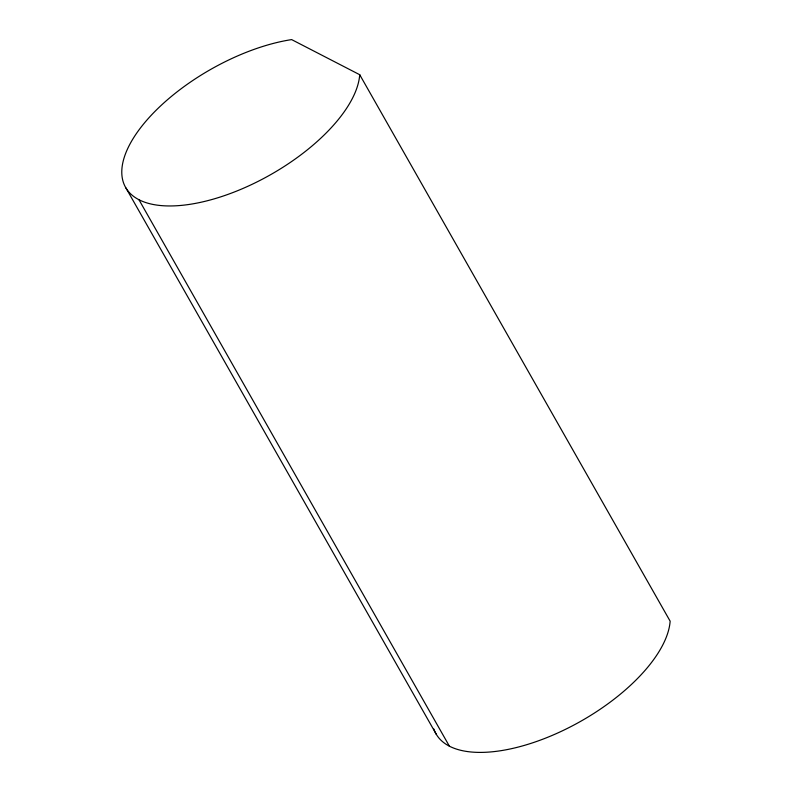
<?xml version="1.0" encoding="UTF-8"?>
<svg xmlns="http://www.w3.org/2000/svg" width="792" height="792" viewBox="0 0 792 792"><rect width="100%" height="100%" fill="white"/><g stroke="black" fill="none" stroke-linecap="round" stroke-linejoin="round"><path stroke-width="1.19" d="M359.716 74.715L291.644 39.6A132.492 60.558 -29.6 0 0 127.393 149.252A132.492 60.558 -29.6 0 0 220.077 197.069A132.492 60.558 -29.6 0 0 359.716 74.715L670.141 621.166A132.492 60.558 -29.6 0 1 558.657 732.56A132.492 60.558 -29.6 0 1 433.858 729.016M138.946 199.713L449.381 746.163M125.938 187.971L436.362 734.422"/></g></svg>
